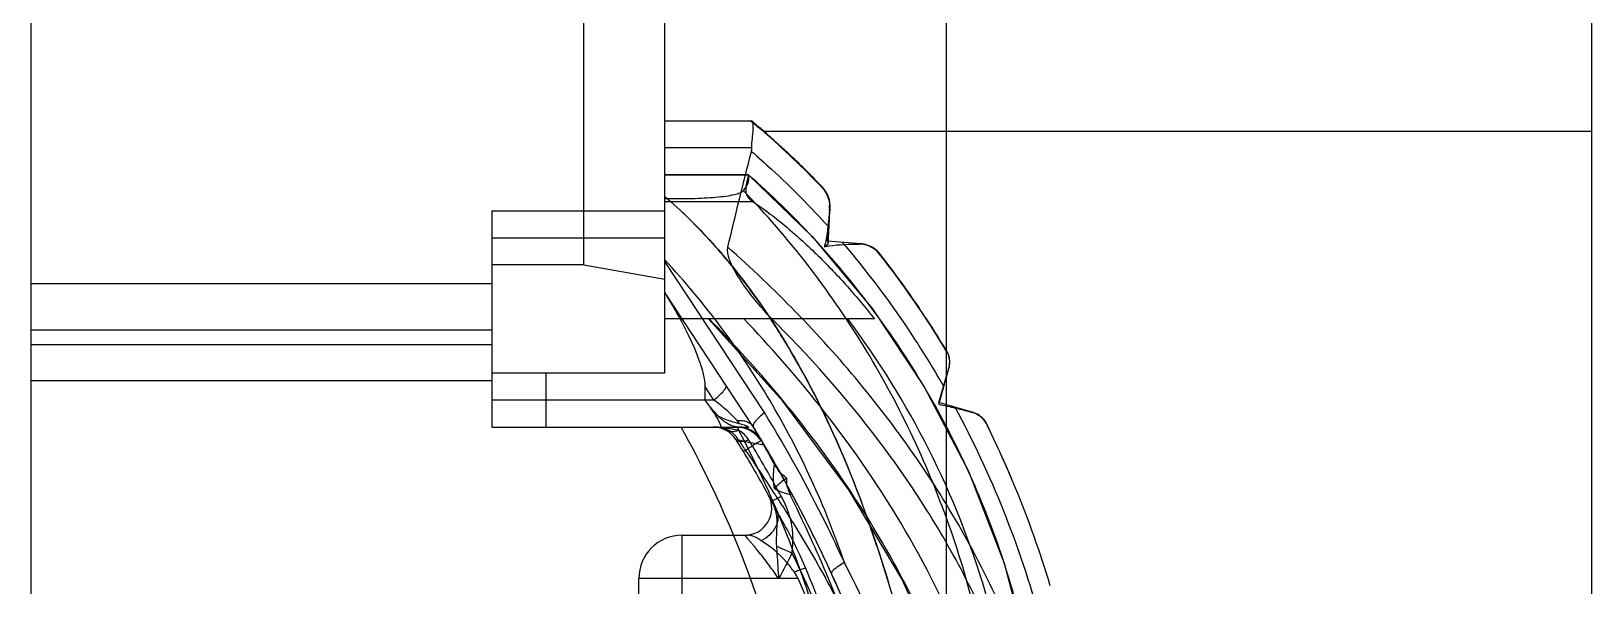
# Model space of a CAD drawing. Header units: millimetres. Extents: x 23075 to 24509, y -21593 to -20579.
# Drawn here: x 23372.21 to 23401.21, y -20803.79 to -20793.49 of the extents above; entities that cross this region are included whole.
import ezdxf

# ---------------------------------------------------------------- set-up
doc = ezdxf.new("R2010")
doc.units = ezdxf.units.MM
doc.header["$LTSCALE"] = 8
doc.layers.add('Cav-cor', color=30, linetype='Continuous')

# ---------------------------------------------------------------- blocks, each defined once
blk = doc.blocks.new('20160901.135302')
at = {"layer": 'Cav-cor', "color": 241}
for p, q in [((-20.62, 70.452), (-20.62, 126.926)), ((8.38, 70.452), (8.38, 126.926)), ((-10.354, 110.749), (-10.354, 117.14)), ((-8.846, 112.019), (-8.846, 116.386)), ((-8.846, 112.019), (-8.846, 116.386)), ((-8.846, 112.019), (-8.846, 116.386)), ((-8.846, 113.426), (-7.238, 113.426)), ((-7.23, 113.419), (-8.846, 113.419)), ((-7.234, 113.422), (-7.238, 113.426)), ((-7.23, 113.419), (-7.234, 113.422)), ((8.38, 113.225), (-7.013, 113.225)), ((-7.229, 112.923), (-8.846, 112.923)), ((-7.293, 112.423), (-8.846, 112.423)), ((-7.293, 112.416), (-8.846, 112.416)), ((-7.293, 112.421), (-7.291, 112.423)), ((-7.291, 112.423), (-7.291, 112.423)), ((-8.846, 108.739), (-8.846, 112.019)), ((-5.922, 112.194), (-5.912, 112.184)), ((-12.062, 111.754), (-12.062, 107.734)), ((-12.062, 111.754), (-8.846, 111.754)), ((-7.207, 111.92), (-8.846, 111.92)), ((-5.82, 111.185), (-5.775, 111.801)), ((-5.781, 111.755), (-5.778, 111.758)), ((-12.062, 111.251), (-8.846, 111.251)), ((-5.82, 111.185), (-5.81, 111.159)), ((-5.204, 111.14), (-5.82, 111.185)), ((-5.356, 111.151), (-5.216, 111.142)), ((-5.205, 111.14), (-5.215, 111.142)), ((-6.993, 108.003), (-8.846, 110.812)), ((-4.902, 111.01), (-4.948, 111.046)), ((-10.354, 110.749), (-12.062, 110.749)), ((-10.354, 110.749), (-8.846, 110.483)), ((-20.62, 110.4), (-12.062, 110.4)), ((-7.197, 107.734), (-8.846, 110.233)), ((-4.948, 109.744), (-8.846, 109.744)), ((-20.62, 109.54), (-12.062, 109.54)), ((-12.062, 109.259), (-20.62, 109.259)), ((-3.755, 108.191), (-3.568, 108.829)), ((-12.062, 108.59), (-20.62, 108.59)), ((-12.062, 108.739), (-8.846, 108.739)), ((-11.057, 108.739), (-11.057, 107.734)), ((-7.935, 108.236), (-8.103, 108.491)), ((-8.103, 108.491), (-8.103, 108.236)), ((-7.935, 108.236), (-12.062, 108.236)), ((-3.118, 108.004), (-3.755, 108.191)), ((-3.753, 108.166), (-3.756, 108.156)), ((-3.753, 108.165), (-3.756, 108.156)), ((-3.281, 108.052), (-3.123, 108.007)), ((-3.123, 108.008), (-3.13, 108.007)), ((-3.118, 108.004), (-3.123, 108.008)), ((-3.123, 108.008), (-3.123, 108.008)), ((-12.062, 107.734), (-7.287, 107.734)), ((-7.481, 107.734), (-7.481, 107.676)), ((-2.871, 107.798), (-2.881, 107.816)), ((-2.871, 107.798), (-2.857, 107.77)), ((-2.871, 107.798), (-2.87, 107.795)), ((-2.871, 107.795), (-2.858, 107.77)), ((-6.864, 106.363), (-6.853, 106.343)), ((-6.771, 106.184), (-6.777, 106.197)), ((-8.524, 91.654), (-8.524, 105.724)), ((-8.524, 105.724), (-7.311, 105.724)), ((-6.773, 105.518), (-6.486, 105.397)), ((-9.328, 92.458), (-9.328, 104.92)), ((-6.371, 104.92), (-9.328, 104.92)), ((-3.688, 103.273), (-4.44, 104.915))]:
    blk.add_line(p, q, dxfattribs=at)
for points in [[(-7.291, 112.423), (-6.105, 111.272), (-4.989, 109.93), (-4.024, 108.482), (-3.205, 106.914), (-2.538, 105.203), (-2.044, 103.326), (-1.734, 101.256), (-1.615, 98.983), (-1.685, 96.662), (-1.95, 94.519), (-2.398, 92.599), (-3.019, 90.859), (-3.801, 89.251), (-4.672, 87.85)], [(-5.789, 111.61), (-5.798, 111.471), (-5.808, 111.242), (-5.81, 111.159)], [(-5.216, 111.142), (-5.139, 111.132), (-5.028, 111.095), (-4.929, 111.033), (-4.902, 111.01)], [(-4.44, 104.915), (-5.426, 106.569), (-6.655, 108.215), (-8.035, 109.744)], [(-3.658, 108.524), (-3.719, 108.301), (-3.753, 108.165)], [(-3.123, 108.007), (-3.075, 107.991), (-2.993, 107.943), (-2.923, 107.878), (-2.88, 107.816)]]:
    blk.add_lwpolyline(points, dxfattribs=at)
for centre, radius, start, end in [((-11.548, 107.643), 7.193, 52.2149, 53.5151), ((-17.009, 101.688), 15.272, 49.0932, 50.2032), ((-11.605, 107.57), 7.285, 50.925, 52.2151), ((-17.48, 101.197), 15.945, 43.5751, 48.9709), ((-17.118, 101.563), 15.438, 48.0866, 49.0934), ((-17.237, 101.43), 15.616, 46.8734, 48.0862), ((-17.453, 101.201), 15.932, 43.6333, 46.8711), ((-8.63, 126.93), 14.952, 269.1709, 269.3456), ((-6.276, 111.856), 0.481, 42.1048, 43.6183), ((-6.276, 111.838), 0.502, 355.7701, 43.5993), ((-6.353, 111.81), 0.571, 354.1334, 359.0532), ((-6.36, 111.811), 0.577, 359.0512, 4.6134), ((-6.211, 111.779), 0.434, 3.727, 10.4084), ((-6.198, 111.78), 0.42, 356.875, 3.7256), ((-16.135, 103.792), 10.997, 38.7638, 41.9749), ((-5.237, 110.647), 0.485, 38.1325, 89.908), ((-5.235, 110.639), 0.496, 87.8937, 89.8582), ((-5.235, 110.634), 0.501, 84.2996, 87.8915), ((-5.241, 110.638), 0.502, 54.294, 85.7684), ((-5.236, 110.63), 0.505, 77.836, 84.2994), ((-5.236, 110.635), 0.5, 39.2978, 55.279), ((-18.988, 99.863), 17.961, 31.1411, 38.1023), ((-5.228, 110.642), 0.489, 38.0073, 39.2532), ((-18.717, 100.106), 17.606, 34.4757, 38.0038), ((-16.917, 103.167), 11.998, 35.0568, 38.7524), ((-17.99, 102.416), 13.309, 31.416, 35.0535), ((-19.194, 99.777), 18.185, 31.1414, 34.4775), ((-24.208, 93.647), 23.29, 38.4946, 43.7194), ((-25.433, 92.995), 25.007, 42.0459, 42.1923), ((-19.223, 101.66), 14.754, 28.7125, 31.4265), ((-19.421, 99.637), 18.452, 31.0303, 31.1493), ((-3.954, 108.942), 0.402, 343.6621, 31.0327), ((-4.049, 108.942), 0.493, 343.6571, 346.7381), ((-20.734, 100.837), 16.475, 24.9912, 28.6949), ((2.584, 106.646), 6.517, 166.3046, 166.5199), ((-9.193, 107.182), 1.505, 21.4963, 31.6986), ((-19.882, 99.231), 18.673, 15.2892, 28.3635), ((-3.231, 107.619), 0.402, 35.4917, 73.6593), ((-3.228, 107.618), 0.399, 26.3435, 53.3676), ((-7.948, 107.231), 0.502, 32.2041, 90), ((-7.906, 107.231), 0.505, 35.3771, 51.075), ((-7.504, 107.316), 0.418, 87.0219, 89.9893), ((-7.505, 107.292), 0.442, 81.6457, 87.0002), ((-7.481, 107.231), 0.502, 30.7235, 90), ((-7.715, 107.231), 0.503, 32.2045, 62.3697), ((-7.509, 107.267), 0.467, 77.4105, 81.6587), ((-7.512, 107.252), 0.482, 75.7883, 77.4218), ((-7.584, 107.102), 0.65, 46.8999, 56.1459), ((-32.706, 92.239), 29.846, 30.725, 31.2754), ((-22.365, 100.068), 18.279, 23.0483, 25.0163), ((-3.235, 107.614), 0.406, 26.3971, 29.6587), ((-20.083, 99.282), 19.204, 22.3933, 26.3144), ((-19.737, 99.425), 18.829, 22.3934, 26.308), ((-20.086, 99.281), 19.207, 22.3927, 26.2308), ((-23.226, 97.608), 18.559, 31.4103, 32.2059), ((-7.9, 107.236), 0.497, 31.8944, 35.3617), ((-38.515, 85.944), 37.788, 34.4278, 34.7792), ((-36.564, 87.271), 35.428, 32.9186, 34.4402), ((-15.29, 102.46), 9.455, 31.403, 32.2059), ((-5.713, 115.812), 8.505, 259.7064, 260.844), ((-25.601, 96.3), 21.466, 28.2125, 31.0943), ((-7.609, 107.074), 0.687, 37.9829, 46.9238), ((-7.615, 107.069), 0.696, 32.8799, 37.9994), ((-5.037, 119.9), 12.649, 260.7678, 261.0447), ((-31.796, 92.779), 28.788, 29.9974, 30.7259), ((-7.609, 107.073), 0.688, 28.8329, 32.8841), ((-29.716, 94.907), 25.921, 28.4528, 28.8256), ((-22.193, 98.228), 17.354, 27.9368, 31.4394), ((-29.876, 94.82), 26.104, 27.8953, 28.4521), ((-30.044, 93.787), 26.766, 27.1199, 30.005), ((-6.213, 107.347), 0.671, 207.9077, 212.3521), ((-6.202, 107.354), 0.683, 212.3461, 217.7975), ((-5.579, 105.305), 1.786, 126.341, 126.622), ((-5.425, 105.093), 2.048, 124.3015, 126.2907), ((-7.36, 106.226), 0.502, 269.9976, 28.326), ((-21.555, 98.576), 16.627, 28.1769, 28.3215), ((-21.499, 98.606), 16.563, 27.9058, 28.3219), ((-34.683, 88.498), 33.182, 32.6988, 32.9057), ((-5.992, 106.743), 0.59, 190.9364, 194.5186), ((-5.965, 106.751), 0.618, 194.5657, 206.5676), ((-28.52, 95.45), 24.609, 22.9852, 26.6142), ((-20.235, 99.219), 19.368, 16.6985, 22.3947), ((-21.472, 98.62), 16.534, 27.9248, 28.177), ((-21.27, 98.727), 16.305, 27.2655, 27.8445), ((-34.107, 88.867), 32.498, 32.3786, 32.6992), ((-27.689, 95.015), 24.11, 25.6511, 27.0727), ((-29.235, 97.446), 25.634, 18.331, 19.1851), ((-8.524, 104.92), 0.804, 90, 180), ((-26.701, 95.491), 23.014, 24.4288, 25.649), ((-7.008, 104.634), 0.697, 24.1292, 35.1153), ((-21.245, 98.75), 16.309, 17.0385, 22.9742), ((-26.835, 96.177), 22.774, 22.7252, 22.9571), ((-25.515, 96.024), 21.713, 21.8875, 24.4404), ((-19.759, 98.948), 14.66, 18.1323, 24.0392), ((-28.609, 92.321), 26.008, 28.0476, 29.03), ((-26.457, 96.334), 22.365, 21.5529, 22.728)]:
    blk.add_arc(centre, radius, start, end, dxfattribs=at)
at = {"layer": 'Cav-cor', "color": 241, "extrusion": (0, 0, -1)}
blk.add_ellipse((-9.391, 110.147), major_axis=(-1.219, 1.847), ratio=0.22709, start_param=1.676332, end_param=2.810074, dxfattribs=at)
at = {"layer": 'Cav-cor', "color": 241}
for points, knots in [([(-7.229, 112.923), (-7.23, 112.981), (-7.219, 113.09), (-7.204, 113.219), (-7.201, 113.307), (-7.203, 113.357), (-7.211, 113.395), (-7.223, 113.414), (-7.229, 113.419)], [0, 0, 0, 0, 0.345373, 0.648908, 0.772676, 0.872599, 0.947411, 1, 1, 1, 1]), ([(-7.236, 112.856), (-7.109, 112.747), (-6.609, 112.302), (-6.138, 111.824), (-5.801, 111.452)], [0, 0, 0, 0, 0.249445, 1, 1, 1, 1]), ([(-7.385, 112.124), (-7.347, 112.166), (-7.3, 112.237), (-7.283, 112.342), (-7.288, 112.392), (-7.293, 112.416)], [0, 0, 0, 0, 0.53437, 0.768193, 1, 1, 1, 1]), ([(-7.291, 112.423), (-7.29, 112.422), (-7.292, 112.417), (-7.293, 112.408), (-7.297, 112.394), (-7.301, 112.375), (-7.308, 112.35), (-7.318, 112.31), (-7.332, 112.249), (-7.345, 112.167), (-7.344, 112.088), (-7.32, 112.026), (-7.278, 111.971), (-7.236, 111.939), (-7.207, 111.92)], [0, 0, 0, 0, 0.006545, 0.022995, 0.049298, 0.085002, 0.129588, 0.182406, 0.309897, 0.461535, 0.631502, 0.721961, 0.814137, 1, 1, 1, 1]), ([(-7.293, 112.416), (-7.293, 112.416), (-7.294, 112.418), (-7.294, 112.42), (-7.293, 112.421)], [0, 0, 0, 0, 0.313964, 1, 1, 1, 1]), ([(-4.673, 87.851), (-4.355, 88.31), (-3.765, 89.262), (-3.027, 90.769), (-2.445, 92.344), (-2.03, 93.97), (-1.765, 95.627), (-1.651, 97.02), (-1.615, 98.137), (-1.61, 99.254), (-1.685, 101.207), (-2.002, 103.429), (-2.633, 105.573), (-3.272, 107.122), (-4.063, 108.6), (-5.31, 110.45), (-6.454, 111.689), (-7.293, 112.421)], [0, 0, 0, 0, 0.062556, 0.125112, 0.187669, 0.25023, 0.312796, 0.375364, 0.406652, 0.437938, 0.500496, 0.625453, 0.687948, 0.750421, 0.812873, 0.875312, 1, 1, 1, 1]), ([(-8.846, 112.019), (-8.532, 111.748), (-7.906, 111.129), (-7.043, 110.034), (-6.234, 108.718), (-5.502, 107.192), (-4.862, 105.461), (-4.302, 103.533), (-3.81, 101.418), (-3.639, 99.918), (-3.622, 99.143)], [0, 0, 0, 0, 0.087457, 0.185218, 0.293793, 0.41286, 0.541856, 0.682911, 0.836412, 1, 1, 1, 1]), ([(-8.8, 111.979), (-8.646, 111.977), (-8.417, 111.978), (-8.117, 111.989), (-7.907, 112.003), (-7.72, 112.023), (-7.567, 112.049), (-7.466, 112.076), (-7.41, 112.103), (-7.391, 112.117), (-7.385, 112.124)], [0, 0, 0, 0, 0.32181, 0.478813, 0.627621, 0.761376, 0.871686, 0.951554, 0.979427, 1, 1, 1, 1]), ([(-7.72, 85.022), (-7.288, 85.441), (-6.465, 86.333), (-5.381, 87.804), (-4.453, 89.399), (-3.693, 91.097), (-3.116, 92.881), (-2.735, 94.726), (-2.525, 96.603), (-2.455, 98.493), (-2.494, 100.384), (-2.667, 102.266), (-3.003, 104.122), (-3.533, 105.923), (-4.249, 107.646), (-5.418, 109.796), (-6.542, 111.258), (-7.385, 112.124)], [0, 0, 0, 0, 0.060732, 0.122089, 0.184025, 0.246505, 0.309452, 0.372742, 0.436229, 0.499801, 0.563384, 0.626908, 0.690275, 0.753344, 0.815974, 0.878056, 1, 1, 1, 1]), ([(-5.928, 112.188), (-5.925, 112.189), (-5.919, 112.189), (-5.914, 112.186), (-5.912, 112.184)], [0, 0, 0, 0, 0.518164, 1, 1, 1, 1]), ([(-5.92, 112.179), (-5.907, 112.165), (-5.86, 112.106), (-5.827, 112.037), (-5.81, 111.984)], [0, 0, 0, 0, 0.252676, 1, 1, 1, 1]), ([(-7.207, 111.92), (-7.097, 111.848), (-6.884, 111.694), (-6.475, 111.365), (-5.991, 110.922), (-5.448, 110.352), (-5.111, 109.949), (-4.948, 109.744)], [0, 0, 0, 0, 0.124999, 0.250008, 0.499992, 0.749992, 1, 1, 1, 1]), ([(-5.786, 111.752), (-5.796, 111.653), (-5.81, 111.504), (-5.833, 111.305), (-5.849, 111.205), (-5.861, 111.157)], [0, 0, 0, 0, 0.498619, 0.748933, 1, 1, 1, 1]), ([(-5.778, 111.758), (-5.778, 111.757), (-5.778, 111.753), (-5.779, 111.748), (-5.779, 111.745)], [0, 0, 0, 0, 0.197077, 1, 1, 1, 1]), ([(-6.905, 109.791), (-6.991, 109.885), (-7.158, 110.078), (-7.353, 110.331), (-7.495, 110.543), (-7.589, 110.71), (-7.653, 110.857), (-7.682, 110.981), (-7.681, 111.047), (-7.674, 111.078)], [0, 0, 0, 0, 0.250067, 0.500106, 0.625139, 0.750156, 0.875087, 0.937575, 1, 1, 1, 1]), ([(-1.3, 98.724), (-1.311, 99.329), (-1.412, 100.538), (-1.806, 102.313), (-2.411, 104.021), (-3.197, 105.641), (-4.139, 107.162), (-5.212, 108.574), (-6.392, 109.882), (-7.239, 110.689), (-7.674, 111.077)], [0, 0, 0, 0, 0.126922, 0.253758, 0.380261, 0.506101, 0.630962, 0.754786, 0.877748, 1, 1, 1, 1]), ([(-5.81, 111.159), (-5.81, 111.145), (-5.825, 111.123), (-5.853, 111.102), (-5.872, 111.09), (-5.882, 111.085)], [0, 0, 0, 0, 0.386902, 0.662417, 1, 1, 1, 1]), ([(-5.549, 111.165), (-5.195, 110.753), (-4.525, 109.889), (-3.94, 108.966), (-3.667, 108.491)], [0, 0, 0, 0, 0.498229, 1, 1, 1, 1]), ([(-5.509, 105.216), (-5.865, 106.264), (-6.787, 108.272), (-8.105, 110.048), (-8.846, 110.839)], [0, 0, 0, 0, 0.505119, 1, 1, 1, 1]), ([(-4.844, 110.946), (-4.849, 110.952), (-4.867, 110.974), (-4.887, 110.995), (-4.902, 111.01)], [0, 0, 0, 0, 0.254988, 1, 1, 1, 1]), ([(-4.842, 110.944), (-4.843, 110.944), (-4.846, 110.947), (-4.851, 110.947), (-4.855, 110.946)], [0, 0, 0, 0, 0.168211, 1, 1, 1, 1]), ([(-2.771, 97.196), (-2.722, 97.779), (-2.701, 98.66), (-2.793, 99.828), (-2.967, 100.987), (-3.332, 102.408), (-3.97, 104.047), (-4.78, 105.608), (-6.056, 107.571), (-7.202, 108.91), (-8.022, 109.744)], [0, 0, 0, 0, 0.125079, 0.187644, 0.250203, 0.375241, 0.500268, 0.625277, 0.750266, 1, 1, 1, 1]), ([(-1.64, 98.723), (-1.65, 99.253), (-1.73, 100.315), (-2.047, 101.878), (-2.538, 103.391), (-3.182, 104.837), (-3.959, 106.205), (-5.141, 107.908), (-6.174, 109.069), (-6.905, 109.791)], [0, 0, 0, 0, 0.126737, 0.253409, 0.37981, 0.505659, 0.630671, 0.754683, 1, 1, 1, 1]), ([(-5.085, 88.132), (-4.543, 88.916), (-3.831, 90.17), (-3.115, 91.941), (-2.701, 93.314), (-2.408, 94.718), (-2.22, 96.139), (-2.125, 97.569), (-2.099, 99.479), (-2.242, 101.865), (-2.804, 104.683), (-3.864, 107.354), (-4.875, 108.982), (-5.447, 109.744)], [0, 0, 0, 0, 0.125001, 0.187562, 0.250125, 0.312693, 0.375262, 0.437832, 0.500399, 0.625452, 0.750394, 0.875226, 1, 1, 1, 1]), ([(-3.616, 109.152), (-3.596, 109.12), (-3.566, 109.05), (-3.557, 108.974), (-3.557, 108.937)], [0, 0, 0, 0, 0.500465, 1, 1, 1, 1]), ([(-3.573, 108.814), (-3.589, 108.762), (-3.651, 108.555), (-3.709, 108.347), (-3.748, 108.189)], [0, 0, 0, 0, 0.249582, 1, 1, 1, 1]), ([(-7.935, 108.236), (-7.898, 108.264), (-7.835, 108.318), (-7.766, 108.387), (-7.728, 108.438), (-7.709, 108.471), (-7.703, 108.501), (-7.711, 108.513)], [0, 0, 0, 0, 0.37505, 0.677488, 0.793934, 0.885297, 1, 1, 1, 1]), ([(-7.912, 107.973), (-7.928, 107.995), (-7.991, 108.083), (-8.052, 108.172), (-8.103, 108.236)], [0, 0, 0, 0, 0.247209, 1, 1, 1, 1]), ([(-7.481, 107.734), (-7.508, 107.734), (-7.561, 107.741), (-7.64, 107.771), (-7.718, 107.818), (-7.826, 107.906), (-7.954, 108.048), (-8.052, 108.171), (-8.103, 108.236)], [0, 0, 0, 0, 0.09503, 0.195519, 0.305391, 0.426437, 0.699848, 1, 1, 1, 1]), ([(-7.496, 107.85), (-7.526, 107.886), (-7.594, 107.954), (-7.74, 108.084), (-7.856, 108.177), (-7.935, 108.236)], [0, 0, 0, 0, 0.237249, 0.494707, 1, 1, 1, 1]), ([(-7.912, 107.973), (-7.844, 107.93), (-7.697, 107.864), (-7.543, 107.82), (-7.465, 107.802)], [0, 0, 0, 0, 0.499743, 1, 1, 1, 1]), ([(-7.197, 107.734), (-7.198, 107.735), (-7.199, 107.74), (-7.201, 107.75), (-7.202, 107.763), (-7.199, 107.783), (-7.184, 107.809), (-7.161, 107.842), (-7.13, 107.88), (-7.075, 107.935), (-7.027, 107.976), (-6.993, 108.003)], [0, 0, 0, 0, 0.012814, 0.044291, 0.084501, 0.125781, 0.216297, 0.33098, 0.469781, 0.629407, 1, 1, 1, 1]), ([(-5.509, 105.216), (-5.619, 105.457), (-6.07, 106.408), (-6.583, 107.329), (-6.993, 108.003)], [0, 0, 0, 0, 0.2511, 1, 1, 1, 1]), ([(-6.261, 88.828), (-5.946, 89.142), (-5.333, 89.786), (-4.492, 90.824), (-3.766, 91.946), (-3.19, 93.153), (-2.756, 94.417), (-2.453, 95.718), (-2.269, 97.04), (-2.207, 98.374), (-2.273, 99.708), (-2.477, 101.028), (-2.81, 102.321), (-3.406, 103.996), (-4.407, 105.988), (-5.427, 107.449), (-5.979, 108.144)], [0, 0, 0, 0, 0.062539, 0.12507, 0.187591, 0.250112, 0.312643, 0.375176, 0.437707, 0.500232, 0.562749, 0.625258, 0.687761, 0.750258, 0.875135, 1, 1, 1, 1]), ([(-3.756, 108.156), (-3.65, 108.136), (-3.441, 108.087), (-3.234, 108.034), (-3.13, 108.007)], [0, 0, 0, 0, 0.50002, 1, 1, 1, 1]), ([(-8.366, 89.644), (-7.953, 90.314), (-7.236, 91.726), (-6.502, 93.982), (-6.162, 95.932), (-6.052, 97.509), (-6.045, 98.695), (-6.111, 99.88), (-6.253, 101.058), (-6.466, 102.225), (-7.026, 104.518), (-7.777, 106.363), (-8.545, 107.734)], [0, 0, 0, 0, 0.124821, 0.249806, 0.374952, 0.437604, 0.50028, 0.562957, 0.625633, 0.6883, 0.750941, 1, 1, 1, 1]), ([(-7.948, 107.734), (-7.83, 107.734), (-7.673, 107.72), (-7.52, 107.686), (-7.481, 107.676)], [0, 0, 0, 0, 0.749126, 1, 1, 1, 1]), ([(-7.715, 107.676), (-7.681, 107.659), (-7.6, 107.641), (-7.52, 107.66), (-7.481, 107.676)], [0, 0, 0, 0, 0.472129, 1, 1, 1, 1]), ([(-7.3, 89.644), (-6.913, 90.325), (-6.409, 91.394), (-5.896, 92.877), (-5.485, 94.394), (-5.167, 96.339), (-5.084, 98.702), (-5.249, 100.666), (-5.52, 102.217), (-6.052, 104.506), (-6.769, 106.353), (-7.503, 107.734)], [0, 0, 0, 0, 0.124819, 0.187337, 0.249895, 0.375048, 0.500316, 0.625618, 0.688284, 0.750927, 1, 1, 1, 1]), ([(-7.2, 107.737), (-7.213, 107.758), (-7.249, 107.795), (-7.32, 107.833), (-7.404, 107.853), (-7.465, 107.853), (-7.496, 107.851)], [0, 0, 0, 0, 0.221964, 0.457299, 0.716065, 1, 1, 1, 1]), ([(-7.465, 107.802), (-7.467, 107.806), (-7.476, 107.823), (-7.487, 107.838), (-7.496, 107.85)], [0, 0, 0, 0, 0.219534, 1, 1, 1, 1]), ([(-5.747, 105.008), (-6.054, 105.683), (-6.525, 106.598), (-7.048, 107.488), (-7.197, 107.734)], [0, 0, 0, 0, 0.721557, 1, 1, 1, 1]), ([(-7.522, 107.499), (-7.507, 107.474), (-7.444, 107.463), (-7.367, 107.475), (-7.317, 107.49), (-7.289, 107.499)], [0, 0, 0, 0, 0.357366, 0.64353, 1, 1, 1, 1]), ([(-7.522, 107.499), (-7.52, 107.499), (-7.505, 107.499), (-7.49, 107.499), (-7.477, 107.498)], [0, 0, 0, 0, 0.158805, 1, 1, 1, 1]), ([(-7.478, 107.498), (-7.472, 107.496), (-7.443, 107.487), (-7.413, 107.48), (-7.389, 107.474)], [0, 0, 0, 0, 0.190924, 1, 1, 1, 1]), ([(-7.389, 107.474), (-7.378, 107.472), (-7.326, 107.461), (-7.274, 107.451), (-7.233, 107.443)], [0, 0, 0, 0, 0.216561, 1, 1, 1, 1]), ([(-7.387, 107.28), (-7.387, 107.28), (-7.385, 107.281), (-7.384, 107.282), (-7.38, 107.285), (-7.373, 107.29), (-7.36, 107.298), (-7.341, 107.31), (-7.317, 107.325), (-7.289, 107.343), (-7.255, 107.364), (-7.232, 107.379), (-7.219, 107.386)], [0, 0, 0, 0, 0.004426, 0.017095, 0.038035, 0.067183, 0.149793, 0.263952, 0.408146, 0.580728, 0.779089, 1, 1, 1, 1]), ([(-7.049, 107.488), (-7.049, 107.488), (-7.051, 107.487), (-7.052, 107.486), (-7.057, 107.484), (-7.061, 107.481), (-7.068, 107.477), (-7.079, 107.47), (-7.096, 107.46), (-7.121, 107.446), (-7.15, 107.428), (-7.183, 107.408), (-7.207, 107.394), (-7.219, 107.386)], [0, 0, 0, 0, 0.004202, 0.016773, 0.037658, 0.066803, 0.104137, 0.149508, 0.263694, 0.407914, 0.580316, 0.778716, 1, 1, 1, 1]), ([(-6.807, 106.59), (-6.813, 106.626), (-6.833, 106.773), (-6.826, 106.924), (-6.806, 107.033)], [0, 0, 0, 0, 0.247265, 1, 1, 1, 1]), ([(-6.644, 106.739), (-6.68, 106.713), (-6.737, 106.667), (-6.789, 106.614), (-6.806, 106.59)], [0, 0, 0, 0, 0.597241, 1, 1, 1, 1]), ([(-6.579, 106.785), (-6.595, 106.795), (-6.655, 106.838), (-6.708, 106.891), (-6.742, 106.935)], [0, 0, 0, 0, 0.247713, 1, 1, 1, 1]), ([(-6.572, 106.631), (-6.574, 106.644), (-6.582, 106.695), (-6.583, 106.747), (-6.579, 106.785)], [0, 0, 0, 0, 0.254447, 1, 1, 1, 1]), ([(-6.861, 106.358), (-6.861, 106.358), (-6.86, 106.359), (-6.858, 106.36), (-6.854, 106.362), (-6.849, 106.364), (-6.842, 106.367), (-6.83, 106.373), (-6.813, 106.382), (-6.787, 106.395), (-6.757, 106.411), (-6.723, 106.429), (-6.698, 106.441), (-6.685, 106.448)], [0, 0, 0, 0, 0.004354, 0.016994, 0.037914, 0.067046, 0.104315, 0.149635, 0.263784, 0.407982, 0.580588, 0.779, 1, 1, 1, 1]), ([(-6.518, 106.475), (-6.545, 106.481), (-6.645, 106.508), (-6.741, 106.55), (-6.807, 106.59)], [0, 0, 0, 0, 0.264913, 1, 1, 1, 1]), ([(-6.685, 106.448), (-6.642, 106.368), (-6.566, 106.202), (-6.488, 105.941), (-6.466, 105.714), (-6.474, 105.533), (-6.483, 105.442), (-6.486, 105.397)], [0, 0, 0, 0, 0.251054, 0.50053, 0.749162, 0.874315, 1, 1, 1, 1]), ([(-6.771, 106.184), (-6.749, 106.139), (-6.731, 106.031), (-6.781, 105.869), (-6.892, 105.724), (-6.996, 105.65), (-7.054, 105.621)], [0, 0, 0, 0, 0.216109, 0.454505, 0.719228, 1, 1, 1, 1]), ([(-6.861, 106.358), (-6.828, 106.295), (-6.789, 106.193), (-6.766, 106.05), (-6.762, 105.905), (-6.776, 105.728), (-6.777, 105.587), (-6.773, 105.518)], [0, 0, 0, 0, 0.250174, 0.377846, 0.505595, 0.756623, 1, 1, 1, 1]), ([(-6.23, 105.116), (-6.314, 105.313), (-6.485, 105.675), (-6.679, 106.024), (-6.771, 106.184)], [0, 0, 0, 0, 0.537633, 1, 1, 1, 1]), ([(-6.661, 106.271), (-6.593, 106.162), (-6.319, 105.725), (-6.057, 105.281), (-5.869, 104.942)], [0, 0, 0, 0, 0.248718, 1, 1, 1, 1]), ([(-6.732, 104.92), (-6.766, 104.969), (-6.834, 105.065), (-6.937, 105.204), (-7.037, 105.335), (-7.119, 105.437), (-7.18, 105.512), (-7.222, 105.562), (-7.26, 105.607), (-7.293, 105.646), (-7.317, 105.674), (-7.333, 105.692), (-7.342, 105.703), (-7.349, 105.711), (-7.356, 105.718), (-7.357, 105.721), (-7.361, 105.724), (-7.36, 105.724)], [0, 0, 0, 0, 0.174771, 0.345754, 0.509152, 0.660565, 0.730059, 0.794271, 0.852104, 0.902342, 0.943572, 0.960365, 0.974391, 0.985484, 0.993507, 0.998372, 1, 1, 1, 1]), ([(-7.151, 105.68), (-7.176, 105.693), (-7.215, 105.71), (-7.269, 105.722), (-7.297, 105.724), (-7.311, 105.724)], [0, 0, 0, 0, 0.508299, 0.741352, 1, 1, 1, 1]), ([(-7.054, 105.621), (-7.062, 105.627), (-7.094, 105.648), (-7.126, 105.667), (-7.151, 105.68)], [0, 0, 0, 0, 0.265552, 1, 1, 1, 1]), ([(-6.437, 105.036), (-6.482, 105.1), (-6.658, 105.324), (-6.878, 105.513), (-7.054, 105.621)], [0, 0, 0, 0, 0.274752, 1, 1, 1, 1]), ([(-6.773, 105.518), (-6.769, 105.469), (-6.756, 105.27), (-6.742, 105.07), (-6.732, 104.92)], [0, 0, 0, 0, 0.243474, 1, 1, 1, 1]), ([(-6.486, 105.397), (-6.236, 104.886), (-5.772, 103.844), (-5.211, 102.229), (-4.871, 100.844), (-4.699, 99.717), (-4.63, 98.865), (-4.629, 98.01), (-4.704, 97.158), (-4.85, 96.315), (-5.124, 95.209), (-5.597, 93.864), (-6.075, 92.829), (-6.33, 92.32)], [0, 0, 0, 0, 0.125002, 0.249996, 0.374975, 0.437485, 0.499994, 0.5625, 0.625007, 0.687516, 0.750027, 0.875004, 1, 1, 1, 1]), ([(-6.23, 105.116), (-6.238, 105.114), (-6.26, 105.106), (-6.303, 105.09), (-6.365, 105.065), (-6.411, 105.046), (-6.437, 105.036)], [0, 0, 0, 0, 0.108688, 0.318817, 0.620897, 1, 1, 1, 1]), ([(-5.858, 92.141), (-4.945, 93.965), (-3.738, 97.324), (-4.475, 101.816), (-5.334, 104.099), (-5.747, 105.008)], [0, 0, 0, 0, 0.452459, 0.775468, 1, 1, 1, 1]), ([(-5.509, 105.216), (-5.546, 105.196), (-5.596, 105.165), (-5.657, 105.122), (-5.693, 105.094), (-5.72, 105.068), (-5.742, 105.043), (-5.752, 105.019), (-5.747, 105.008)], [0, 0, 0, 0, 0.382215, 0.545899, 0.686422, 0.80195, 0.891467, 1, 1, 1, 1]), ([(-3.717, 100.478), (-3.806, 100.895), (-4.026, 101.719), (-4.591, 103.316), (-5.124, 104.469), (-5.509, 105.216)], [0, 0, 0, 0, 0.251979, 0.503267, 1, 1, 1, 1])]:
    blk.add_open_spline(points, degree=3, knots=knots, dxfattribs=at)
for points in [[(-7.674, 111.078), (-7.536, 111.672), (-7.387, 112.264), (-7.236, 112.855)], [(-7.236, 112.855), (-7.23, 112.878), (-7.228, 112.901), (-7.229, 112.923)], [(-8.846, 112.019), (-8.549, 111.762), (-7.956, 111.184), (-7.087, 110.097), (-6.269, 108.784), (-5.529, 107.255), (-4.889, 105.543), (-4.325, 103.621), (-3.823, 101.485), (-3.64, 99.946), (-3.622, 99.143)], [(-8.846, 112.019), (-8.549, 111.762), (-7.956, 111.184), (-7.087, 110.097), (-6.27, 108.784), (-5.529, 107.255), (-4.889, 105.543), (-4.325, 103.621), (-3.823, 101.485), (-3.64, 99.946), (-3.622, 99.143)], [(-8.846, 112.019), (-8.532, 111.748), (-8.237, 111.455), (-7.959, 111.147)], [(-5.81, 111.984), (-5.797, 111.943), (-5.789, 111.9), (-5.785, 111.857)], [(-5.786, 111.752), (-5.784, 111.753), (-5.782, 111.754), (-5.781, 111.755)], [(-5.861, 111.157), (-5.867, 111.132), (-5.874, 111.108), (-5.882, 111.085)], [(-5.882, 111.085), (-5.852, 111.09), (-5.822, 111.095), (-5.792, 111.1)], [(-5.792, 111.1), (-5.608, 111.128), (-5.422, 111.132), (-5.237, 111.132)], [(-5.215, 111.142), (-5.222, 111.143), (-5.229, 111.14), (-5.234, 111.135)], [(-4.951, 111.046), (-5.004, 111.083), (-5.066, 111.11), (-5.129, 111.124)], [(-3.616, 109.152), (-3.614, 109.152), (-3.611, 109.151), (-3.61, 109.149)], [(-3.557, 108.937), (-3.556, 108.9), (-3.561, 108.864), (-3.569, 108.829)], [(-3.755, 108.191), (-3.752, 108.186), (-3.751, 108.179), (-3.751, 108.172)], [(-3.751, 108.172), (-3.752, 108.17), (-3.752, 108.168), (-3.753, 108.165)], [(-3.13, 108.007), (-3.079, 107.993), (-3.031, 107.97), (-2.989, 107.938)], [(-2.989, 107.938), (-2.946, 107.905), (-2.908, 107.863), (-2.881, 107.815)], [(-7.735, 107.705), (-7.787, 107.724), (-7.844, 107.734), (-7.899, 107.734)], [(-7.589, 107.624), (-7.632, 107.659), (-7.682, 107.687), (-7.735, 107.705)], [(-7.465, 107.802), (-7.403, 107.788), (-7.342, 107.765), (-7.287, 107.734)], [(-7.311, 107.691), (-7.338, 107.703), (-7.365, 107.712), (-7.393, 107.719)], [(-7.222, 107.641), (-7.25, 107.661), (-7.28, 107.677), (-7.311, 107.691)], [(-2.881, 107.816), (-2.887, 107.828), (-2.895, 107.84), (-2.903, 107.852)], [(-5.546, 107.224), (-5.356, 106.779), (-5.184, 106.327), (-5.025, 105.87)], [(-6.486, 105.397), (-6.556, 105.232), (-6.64, 105.073), (-6.732, 104.92)], [(-4.902, 105.508), (-4.692, 104.874), (-4.505, 104.231), (-4.336, 103.585)]]:
    blk.add_open_spline(points, degree=3, dxfattribs=at)

msp = doc.modelspace()

# ---------------------------------------------------------------- linework, layer by layer
at = {"layer": 'Cav-cor', "color": 241}
msp.add_line((23389.215, -20736.885), (23389.215, -20996.885), dxfattribs=at)

# ---------------------------------------------------------------- block references
at = {"layer": 'Cav-cor'}
msp.add_blockref('20160901.135302', (23392.835, -20908.574), dxfattribs=at)

doc.saveas('drawing.dxf')
